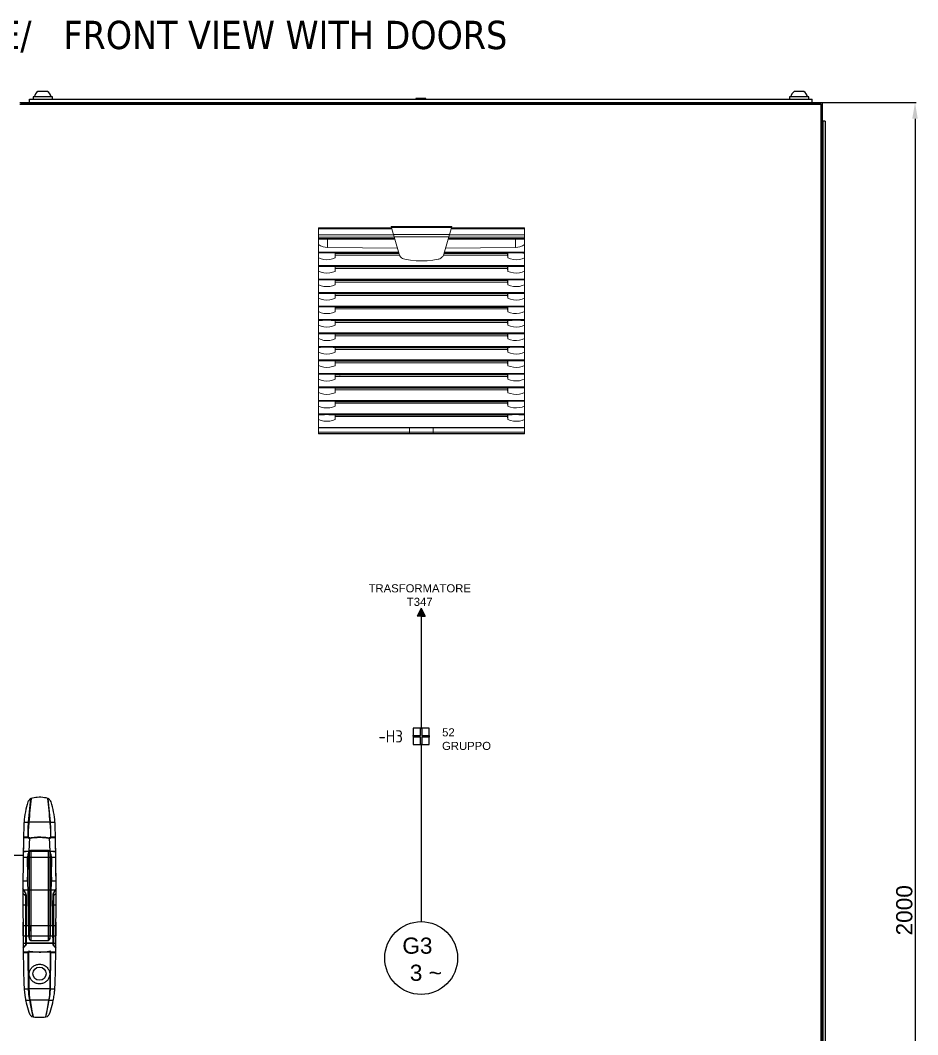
# Model space of a CAD drawing. Header units: millimetres. Extents: x 44489 to 51214, y 26943 to 32352.
# Drawn here: x 45709 to 46819, y 29701 to 30955 of the extents above; entities that cross this region are included whole.
import ezdxf
from ezdxf.enums import TextEntityAlignment as Align

# ---------------------------------------------------------------- set-up
doc = ezdxf.new("R2010")
doc.units = ezdxf.units.MM
doc.layers.add('000-PI-Oprema', color=30, linetype='Continuous', lineweight=5)
doc.layers.add('000-PI-ORMAR', color=2, linetype='Continuous')
doc.layers.add('1', color=4, linetype='Continuous')
doc.styles.add('PI0', font='isocpeur.ttf', dxfattribs={"width": 0.9})
doc.styles.get("Standard").update_dxf_attribs({"font": 'arial.ttf'})
doc.styles.add('Tahoma', font='tahoma.ttf')

# ---------------------------------------------------------------- blocks, each defined once
blk = doc.blocks.new('*U1361')
at = {"layer": '000-PI-ORMAR', "color": 7}
for p, q in [((-13.4, 105.2), (-10.6, 134.6)), ((-10.5, 134.6), (-10.9, 134.5)), ((10.9, 134.5), (10.5, 134.6)), ((13.4, 105.2), (10.6, 134.6)), ((-19.3, 101.3), (-19.7, 86.2)), ((-19.1, 105.2), (-13.4, 105.2)), ((13.2, 105.2), (-13.2, 105.2)), ((13.4, 105.2), (19.1, 105.2)), ((19.7, 86.2), (19.3, 101.3)), ((-19.7, 86.2), (-20.5, 27.7)), ((-19.7, 86.2), (-20.1, 61)), ((-19.7, 87), (-14.2, 87)), ((-19.7, 86.2), (-12.5, 86.2)), ((-14.1, 86.2), (-14.2, 87)), ((-14, 85.3), (-14.1, 86.2)), ((-12.5, 86.2), (-13.4, 60.3)), ((-11.2, 85.1), (-12.5, 86.2)), ((12.5, 86.2), (11.2, 85.1)), ((12, 85.8), (14, 85.3)), ((12.5, 86.2), (19.7, 86.2)), ((13.4, 60.3), (12.5, 86.2)), ((14, 85.3), (14.1, 86.2)), ((14.1, 86.2), (14.2, 87)), ((14.2, 87), (19.7, 87)), ((20.5, 27.7), (19.7, 86.2)), ((20.1, 60.6), (19.7, 86.2)), ((-20, 69.3), (-12.7, 69.3)), ((-20, 69), (-17.3, 69)), ((-17.3, 69.3), (17.3, 69.3)), ((-12.7, 69.3), (-12.6, 69.3)), ((-12.6, 69.3), (-12.6, -39.1)), ((-10.7, 70.5), (-10.7, -41)), ((-10.7, 70.5), (10.7, 70.5)), ((10.7, 70.5), (10.7, -41)), ((12.6, 69.3), (12.6, -39.1)), ((12.6, 69.3), (12.7, 69.3)), ((12.7, 69.3), (20, 69.3)), ((17.3, 69), (20, 69)), ((-20.1, 61.9), (-17.3, 61.9)), ((-20.1, 61.8), (-14.7, 61.8)), ((-17.3, 61.8), (17.3, 61.8)), ((-15, 32.8), (-13.4, 60.3)), ((-13.3, -35.1), (-14.7, 61.8)), ((14.7, 61.8), (13.3, -35.1)), ((13.4, 60.3), (15, 32.8)), ((14.7, 61.8), (20.1, 61.8)), ((17.3, 61.9), (20.1, 61.9)), ((20.5, 27.7), (20.3, 48.5)), ((-20.4, 35.9), (-20.5, 27.7)), ((-20.5, 32.8), (-15, 32.8)), ((-20.5, 27.7), (-20.1, -55.1)), ((15, 32.8), (20.5, 32.8)), ((20.1, -55.1), (20.5, 27.7)), ((-17.2, 17.8), (-20.5, 23.4)), ((-17.2, 14.2), (-20.5, 17)), ((-19.8, 21.4), (19.8, 21.4)), ((-17.2, 17.8), (-17.2, -47.4)), ((-16.2, 2.4), (-16.5, 15.5)), ((-16.5, 15.5), (-16.5, -46.1)), ((-16.4, 10.5), (-16.5, 13)), ((16.5, 15.5), (16.2, 2.4)), ((16.5, 13), (16.4, 10.5)), ((16.5, 15.5), (16.5, -46.1)), ((20.5, 23.4), (17.2, 17.8)), ((17.2, 17.8), (17.2, -47.4)), ((20.5, 17), (17.2, 14.2)), ((-17.2, 2.5), (-20.5, 2.6)), ((-16.2, 2.4), (-16.5, 2.5)), ((-16.2, -35.1), (-16.2, 2.4)), ((16.5, 2.5), (16.2, 2.4)), ((16.2, 2.4), (16.2, -35.1)), ((20.5, 2.6), (17.2, 2.5)), ((-20.5, -18.2), (-20.4, -35.1)), ((-20.5, -22.5), (20.5, -22.5)), ((-11.5, -22.7), (-11.5, -29.5)), ((20.4, -35.1), (20.5, -18.2)), ((-20.4, -35.1), (-13.3, -35.1)), ((-16.2, -35.1), (16.2, -35.1)), ((13.3, -35.1), (20.4, -35.1)), ((-20.2, -44.2), (-20.1, -55.1)), ((-20.2, -44.2), (20.2, -44.2)), ((-20.2, -50.4), (-17.2, -47.4)), ((-16.5, -46.1), (-16.4, -43.8)), ((-16.4, -43.8), (16.4, -43.8)), ((-10.7, -41), (10.7, -41)), ((16.4, -43.8), (16.5, -46.1)), ((17.2, -47.4), (20.2, -50.4)), ((20.1, -55.1), (20.2, -44.2)), ((-20.1, -55.1), (20.1, -55.1)), ((-20.1, -55.1), (-19.2, -96.1)), ((-20.1, -55.7), (-14, -55.7)), ((-14, -55.7), (-13.9, -55.1)), ((-13.4, -100.7), (-14, -55.7)), ((-13.9, -55.1), (-13.7, -54.4)), ((13.4, -100.7), (14, -55.7)), ((13.9, -55.1), (13.7, -54.4)), ((14, -55.7), (13.9, -55.1)), ((14, -55.7), (20.1, -55.7)), ((19.2, -96.1), (20.1, -55.1)), ((-19, -100.7), (-13.4, -100.7)), ((13.1, -100.7), (-13.1, -100.7)), ((13.4, -100.7), (19, -100.7)), ((-17.1, -114.8), (-12, -114.8)), ((11.7, -114.8), (-11.7, -114.8)), ((12, -114.8), (17.1, -114.8)), ((-9.7, -134.8), (-8, -135.2)), ((-7.8, -135.2), (-8, -135.2)), ((7.8, -135.2), (8, -135.2)), ((8, -135.2), (9.7, -134.8))]:
    blk.add_line(p, q, dxfattribs=at)
for points in [[(-14.4, 130.2), (-15.3, 127.2), (-16.1, 124.2), (-16.9, 121.1), (-17.5, 118), (-18.1, 114.8), (-18.5, 111.7), (-18.9, 108.5), (-19.1, 105.2)], [(-10.9, 134.5), (-11.6, 133.9), (-12.2, 133.2), (-12.8, 132.5), (-13.4, 131.8), (-13.9, 131), (-14.4, 130.2)], [(10.5, 134.6), (8.3, 135.2), (6.2, 135.5), (4, 135.8), (1.7, 136), (-0.5, 136), (-2.8, 135.9), (-4.7, 135.7), (-6.7, 135.5), (-8.6, 135.1), (-10.5, 134.6)], [(14.4, 130.2), (13.7, 131.4), (12.9, 132.5), (12.3, 133.2), (11.6, 133.9), (10.9, 134.5)], [(19.1, 105.2), (18.9, 108.4), (18.5, 111.6), (18.1, 114.7), (17.5, 117.9), (16.9, 121), (16.2, 124.1), (15.3, 127.2), (14.4, 130.2)], [(-19.1, 105.2), (-19.2, 104.3), (-19.2, 103.3), (-19.3, 102.3), (-19.3, 101.3)], [(-14.2, 87), (-14.2, 90.3), (-14.2, 93.5), (-14, 96.6), (-13.9, 99.7), (-13.6, 102.7), (-13.4, 105.2)], [(14.2, 87), (14.2, 90.3), (14.2, 93.5), (14, 96.6), (13.9, 99.7), (13.6, 102.7), (13.4, 105.2)], [(19.3, 101.3), (19.3, 102.3), (19.2, 103.3), (19.2, 104.3), (19.1, 105.2)], [(-14, 85.3), (-12.2, 85.8), (-12, 85.8)], [(-12, 85.8), (-10.3, 86.1), (-8.4, 86.4), (-6.5, 86.7), (-4.5, 86.9), (-2.5, 87), (-0.5, 87), (1.5, 87), (3.6, 86.9), (5.7, 86.8), (7.8, 86.5), (9.9, 86.2), (12, 85.8), (12, 85.8)], [(11.2, 85.1), (8.8, 85.5), (6.3, 85.8), (3.8, 86), (1.3, 86.1), (-0.8, 86.1), (-2.8, 86), (-4.9, 85.9), (-7, 85.7), (-9.1, 85.4), (-11.2, 85.1)], [(-12.7, 69.3), (-13.2, 68.4), (-13.6, 67.5), (-14, 66.6), (-14.3, 65.6), (-14.5, 64.6), (-14.6, 63.5), (-14.7, 62.5), (-14.7, 61.8)], [(-12.6, 69.3), (-12.5, 69.5), (-12.3, 69.7), (-12.2, 69.9), (-12, 70), (-11.8, 70.2), (-11.6, 70.3), (-11.4, 70.4), (-11.2, 70.4), (-11, 70.5), (-10.7, 70.5)], [(10.7, 70.5), (11, 70.5), (11.2, 70.4), (11.4, 70.4), (11.6, 70.3), (11.8, 70.2), (12, 70), (12.2, 69.9), (12.3, 69.7), (12.5, 69.5), (12.6, 69.3)], [(14.7, 61.8), (14.7, 62.9), (14.6, 63.9), (14.4, 65), (14.1, 66), (13.8, 66.9), (13.4, 67.9), (13, 68.8), (12.7, 69.3)], [(-16.5, 15.5), (-16.5, 15.9), (-16.6, 16.3), (-16.7, 16.6), (-16.8, 17), (-16.9, 17.3), (-17.1, 17.6), (-17.2, 17.8)], [(17.2, 17.8), (17, 17.5), (16.9, 17.2), (16.7, 16.8), (16.6, 16.5), (16.6, 16.1), (16.5, 15.8), (16.5, 15.5)], [(-16.4, -43.8), (-16.4, -43.1), (-16.3, -42.4), (-16.3, -41.6), (-16.3, -40.7), (-16.3, -39.9), (-16.3, -38.9), (-16.3, -38), (-16.2, -37), (-16.2, -36), (-16.2, -35.1)], [(-13.3, -35.1), (-13.2, -36.2), (-13.1, -37.2), (-12.9, -38.2), (-12.6, -39.1)], [(12.6, -39.1), (12.9, -38.1), (13.1, -37.1), (13.2, -36), (13.3, -35.1)], [(16.2, -35.1), (16.2, -36.1), (16.2, -37.1), (16.3, -38.1), (16.3, -39), (16.3, -39.9), (16.3, -40.8), (16.3, -41.7), (16.3, -42.5), (16.4, -43.2), (16.4, -43.8)], [(-17.2, -47.4), (-17, -47.3), (-16.9, -47.1), (-16.7, -46.9), (-16.6, -46.7), (-16.6, -46.5), (-16.5, -46.3), (-16.5, -46.1)], [(-12.6, -39.1), (-12.4, -39.6), (-12.1, -40.1), (-12, -40.4), (-11.8, -40.6), (-11.5, -40.7), (-11.3, -40.9), (-11, -40.9), (-10.8, -41), (-10.7, -41)], [(10.7, -41), (11, -40.9), (11.2, -40.9), (11.4, -40.8), (11.6, -40.7), (11.8, -40.5), (12, -40.3), (12.3, -39.8), (12.6, -39.3), (12.6, -39.1)], [(16.5, -46.1), (16.5, -46.3), (16.6, -46.5), (16.7, -46.8), (16.8, -47), (16.9, -47.1), (17.1, -47.3), (17.2, -47.4)], [(-9.6, -55.1), (-9.9, -55), (-11.8, -54.7), (-13.7, -54.4)], [(9.6, -55.1), (7.8, -55.3), (5.8, -55.5), (3.8, -55.6), (1.7, -55.7), (-0.4, -55.7), (-2.4, -55.6), (-4.3, -55.6), (-6.2, -55.4), (-8.1, -55.2), (-9.6, -55.1)], [(13.7, -54.4), (11.7, -54.8), (9.8, -55), (9.6, -55.1)], [(8.9, -73.9), (9.6, -74.6), (10.3, -75.5), (10.9, -76.3), (11.4, -77.3), (11.9, -78.2), (12.2, -79.2), (12.5, -80.2), (12.6, -81.3), (12.7, -82.3), (12.6, -83.3), (12.5, -84.2), (12.3, -85.2), (12.1, -86.1), (11.7, -87), (11.3, -87.9), (10.9, -88.7), (10.3, -89.5), (9.7, -90.3), (9, -91), (8.3, -91.6), (7.5, -92.2), (6.6, -92.8), (5.7, -93.3), (4.8, -93.7), (3.7, -94), (2.7, -94.3), (1.6, -94.5), (0.5, -94.5), (-0.6, -94.5), (-1.7, -94.4), (-2.8, -94.3), (-3.8, -94), (-4.9, -93.6), (-5.9, -93.2), (-6.9, -92.6), (-7.8, -92), (-8.6, -91.3), (-9.4, -90.6), (-10.1, -89.7), (-10.8, -88.9), (-11.3, -88), (-11.7, -87), (-12.1, -86.1), (-12.4, -85.1), (-12.6, -84.1), (-12.7, -83.1), (-12.7, -82.1), (-12.6, -81.2), (-12.5, -80.2), (-12.2, -79.3), (-11.9, -78.4), (-11.6, -77.5), (-11.1, -76.7), (-10.6, -75.9), (-10, -75.1), (-9.4, -74.3), (-8.6, -73.6), (-7.8, -73), (-7, -72.4), (-6.1, -71.9), (-5.1, -71.4), (-4.1, -71), (-3.1, -70.7), (-2, -70.5), (-0.9, -70.4), (0.1, -70.4), (1.2, -70.4), (2.3, -70.6), (3.3, -70.8), (4.4, -71.1), (5.4, -71.5), (6.3, -72), (7.2, -72.5), (8.1, -73.2), (8.9, -73.9)], [(-19.2, -96.1), (-19.1, -98.4), (-19, -100.7)], [(19, -100.7), (19.1, -98.4), (19.2, -96.1)], [(-19, -100.7), (-18.8, -102.4), (-18.7, -104.2), (-18.5, -105.9), (-18.3, -107.6), (-18.1, -109.2), (-17.8, -110.9), (-17.6, -111.9), (-17.5, -112.9), (-17.3, -113.9), (-17.1, -114.8)], [(-12, -114.8), (-12.4, -112.5), (-12.7, -110.1), (-13, -107.5), (-13.2, -104.8), (-13.4, -102.1), (-13.4, -100.7)], [(12, -114.8), (12.4, -112.5), (12.7, -110.1), (13, -107.5), (13.2, -104.8), (13.4, -102.1), (13.4, -100.7)], [(17.1, -114.8), (17.4, -113.4), (17.6, -111.9), (17.9, -110.4), (18.1, -108.7), (18.4, -107), (18.6, -105.3), (18.7, -104.2), (18.8, -103), (18.9, -101.8), (19, -100.7)], [(-17.1, -114.8), (-16.5, -117.9), (-15.7, -120.9), (-14.9, -123.8), (-14.1, -126.7), (-13.1, -129.6), (-12.1, -132.3)], [(-8, -135.2), (-10.5, -123.5), (-12, -114.8)], [(8, -135.2), (10.5, -123.5), (12, -114.8)], [(12.1, -132.3), (13.1, -129.6), (14.1, -126.8), (14.9, -123.9), (15.7, -120.9), (16.5, -117.9), (17.1, -114.8)], [(-12.1, -132.3), (-11.6, -133), (-11, -133.6), (-10.4, -134.2), (-9.7, -134.8)], [(-7.8, -135.2), (-5.9, -135.6), (-4.1, -135.8), (-2.2, -135.9), (-0.2, -136), (1.7, -136), (3.7, -135.8), (5.8, -135.6), (7.8, -135.2)], [(9.7, -134.8), (10.4, -134.2), (11, -133.6), (11.6, -133), (12.1, -132.3)]]:
    blk.add_lwpolyline(points, dxfattribs=at)
blk.add_circle((0, -82.1), 8.15, dxfattribs=at)
for centre, major_axis, ratio, start_param, end_param in [((73, -135.2), (0, 546.8), 0.175521, 1.054802, 1.115623), ((-73, -135.2), (0, 546.8), 0.175521, -1.115623, -1.054802), ((-7.5, 87.2), (0, 37), 0.175521, 1.061397, 1.596486), ((7.5, 87.2), (0, 37), 0.175521, 4.6867, 5.221788), ((-7.5, 87.2), (0, 37), 0.175521, -4.6867, -4.66155), ((7.5, 87.2), (0, 37), 0.175521, 4.66155, 4.6867), ((-19.5, 12.8), (-3, 0), 0.71325, 3.261467, 3.839724), ((19.5, 12.8), (-3, 0), 0.71325, 5.585054, 6.163311), ((-19.5, 2.5), (-3, 0), 0.017452, 3.261467, 3.839724), ((19.5, 2.5), (-3, 0), 0.017452, -0.698132, -0.119874), ((137.5, -39.6), (0, 669.9), 0.225671, -4.689366, -4.621155), ((-137.5, -39.6), (0, 669.9), 0.225671, 4.621155, 4.689366), ((-5.9, -95.4), (0, 32.4), 0.225671, 1.735147, 2.215471), ((5.9, -95.4), (0, 32.4), 0.225671, 4.067714, 4.548039), ((21.2, -9.1), (0, 180.2), 0.225671, -4.085045, -3.936826), ((-21.2, -9.1), (0, 180.2), 0.225671, 3.936826, 4.085045)]:
    blk.add_ellipse(centre, major_axis=major_axis, ratio=ratio, start_param=start_param, end_param=end_param, dxfattribs=at)

msp = doc.modelspace()

# ---------------------------------------------------------------- hatches: boundary and pattern name
at = {"ltscale": 0.25}
h = msp.add_hatch(color=7, dxfattribs=at)
h.dxf.hatch_style = 1
h.paths.add_polyline_path([(46204.8, 30228.4), (46199.8, 30218.4), (46204.8, 30218.4), (46209.8, 30218.4)])
h = msp.add_hatch(color=7, dxfattribs=at)
h.dxf.hatch_style = 1
h.paths.add_polyline_path([(46214.8, 30070.9), (46205.8, 30070.9), (46205.8, 30079.9), (46204.8, 30079.9), (46203.8, 30079.9), (46203.8, 30070.9), (46194.8, 30070.9), (46194.8, 30069.9), (46194.8, 30068.9), (46203.8, 30068.9), (46203.8, 30059.9), (46205.8, 30059.9), (46205.8, 30068.9), (46214.8, 30068.9)])

# ---------------------------------------------------------------- linework, layer by layer
at = {"color": 7}
for p, q in [((45749, 30860.2), (45725, 30860.2)), ((45725, 30860.2), (45725, 30857.3)), ((45743, 30866.8), (45731, 30866.8)), ((45749, 30857.3), (45749, 30860.2)), ((46684, 30860.2), (46660, 30860.2)), ((46660, 30860.2), (46660, 30857.3)), ((46678, 30866.8), (46666, 30866.8)), ((46684, 30857.3), (46684, 30860.2)), ((45708.5, 30853.3), (45720.8, 30853.3)), ((46204.8, 30850.8), (45708.5, 30850.8)), ((45710, 30850.8), (45710, 30851.8)), ((45710, 30851.8), (45720.8, 30851.8)), ((45720.8, 30850.8), (45720.8, 30857.3)), ((45720.8, 30857.3), (46688.3, 30857.3)), ((45720.8, 30853.3), (46207.2, 30853.3)), ((45720.8, 30851.8), (46204.8, 30851.8)), ((46198.4, 30858.3), (46198.4, 30857.3)), ((46210.6, 30858.3), (46198.4, 30858.3)), ((46204.8, 30851.8), (46688.3, 30851.8)), ((46700.3, 30850.8), (46204.8, 30850.8)), ((46207.2, 30853.3), (46688.3, 30853.3)), ((46210.6, 30857.3), (46210.6, 30858.3)), ((46688.3, 30850.8), (46688.3, 30857.3)), ((46688.3, 30853.3), (46700.5, 30853.3)), ((46688.3, 30851.8), (46699, 30851.8)), ((46699, 30851.8), (46699, 30850.8)), ((46699, 30850.8), (46699, 28866.3)), ((46700.3, 28866.3), (46700.3, 30850.8)), ((46700.5, 30853.3), (46700.5, 30830.2)), ((46701.3, 30830.1), (46700.3, 30830)), ((46700.5, 30830.2), (46700.5, 28879.3)), ((46704, 30830.1), (46701.3, 30830.1)), ((46701.3, 30830.1), (46701.3, 28879.1)), ((46704, 30830.1), (46704, 28879.1))]:
    msp.add_line(p, q, dxfattribs=at)
at = {"color": 7, "ltscale": 0.25}
for p, q in [((46701.1, 30853.3), (46816.5, 30853.3)), ((46815.3, 30833.3), (46815.3, 28876.3)), ((46204.8, 30228.4), (46199.8, 30218.4)), ((46204.8, 30228.4), (46209.8, 30218.4)), ((46204.8, 30218.4), (46199.8, 30218.4)), ((46204.8, 30218.4), (46204.8, 30079.9)), ((46204.8, 30218.4), (46209.8, 30218.4)), ((46214.8, 30079.9), (46194.8, 30079.9)), ((46194.8, 30079.9), (46194.8, 30059.9)), ((46194.8, 30069.9), (46194.8, 30070.9)), ((46194.8, 30070.9), (46203.8, 30070.9)), ((46203.8, 30068.9), (46194.8, 30068.9)), ((46203.8, 30070.9), (46203.8, 30079.9)), ((46203.8, 30059.9), (46203.8, 30068.9)), ((46204.8, 30079.9), (46205.8, 30079.9)), ((46205.8, 30079.9), (46205.8, 30070.9)), ((46205.8, 30070.9), (46214.8, 30070.9)), ((46214.8, 30068.9), (46205.8, 30068.9)), ((46205.8, 30068.9), (46205.8, 30059.9)), ((46214.8, 30069.9), (46214.8, 30079.9)), ((46214.8, 30070.9), (46214.8, 30068.9)), ((46214.8, 30059.9), (46214.8, 30069.9)), ((46194.8, 30059.9), (46214.8, 30059.9)), ((46205.8, 30059.9), (46203.8, 30059.9)), ((46204.8, 30059.9), (46204.8, 29840.8))]:
    msp.add_line(p, q, dxfattribs=at)
msp.add_circle((46204.8, 29795.8), 45, dxfattribs=at)
at = {"color": 7}
for centre, start, end in [((45737.4, 30857.6), 124.8208, 166.6054), ((45736.6, 30857.6), 13.3946, 55.1792), ((46672.4, 30857.6), 124.8208, 166.6054), ((46671.6, 30857.6), 13.3946, 55.1792)]:
    msp.add_arc(centre, 11.2, start, end, dxfattribs=at)
at = {"color": 7, "ltscale": 0.25}
msp.add_solid([(46811.9, 30833.3), (46818.6, 30833.3), (46815.3, 30853.3)], dxfattribs=at)
at = {"layer": '000-PI-Oprema', "color": 7}
for p, q in [((46077.7, 30698.5), (46168.2, 30698.6)), ((46077.7, 30698.4), (46168.2, 30698.4)), ((46077.7, 30698.4), (46077.7, 30443.8)), ((46077.7, 30697.3), (46168.6, 30697.3)), ((46167.9, 30699.9), (46242.5, 30699.9)), ((46177.6, 30665.8), (46167.9, 30699.9)), ((46167.9, 30699.7), (46242.4, 30699.7)), ((46168.2, 30698.6), (46242.1, 30698.6)), ((46242.5, 30699.9), (46232.7, 30665.8)), ((46241.7, 30697.3), (46332.7, 30697.3)), ((46242.1, 30698.6), (46332.7, 30698.5)), ((46242.1, 30698.4), (46332.7, 30698.4)), ((46332.7, 30698.4), (46332.7, 30443.8)), ((46077.7, 30689.7), (46170.8, 30689.7)), ((46077.7, 30687), (46171.6, 30687)), ((46077.7, 30685.3), (46172.1, 30685.3)), ((46077.7, 30684.8), (46172.2, 30684.8)), ((46089, 30674), (46089, 30684.5)), ((46089, 30684.5), (46172.3, 30684.5)), ((46170.7, 30690), (46239.6, 30690)), ((46171.5, 30687.3), (46238.8, 30687.3)), ((46238.1, 30684.8), (46332.7, 30684.8)), ((46238.1, 30684.5), (46321.3, 30684.5)), ((46238.3, 30685.3), (46332.7, 30685.3)), ((46238.8, 30687), (46332.7, 30687)), ((46239.5, 30689.7), (46332.7, 30689.7)), ((46321.3, 30674), (46321.3, 30684.5)), ((46089, 30674), (46175.5, 30673.4)), ((46234.9, 30673.4), (46321.3, 30674)), ((46077.7, 30668.4), (46176.9, 30668.4)), ((46077.7, 30667.7), (46177.1, 30667.7)), ((46098.6, 30667.2), (46098.6, 30661.2)), ((46098.6, 30666.7), (46098.6, 30667.2)), ((46098.6, 30664.7), (46098.6, 30666.7)), ((46098.6, 30666.7), (46177.4, 30666.7)), ((46098.6, 30664.7), (46098.6, 30661.2)), ((46098.6, 30664.7), (46178, 30664.7)), ((46232.3, 30664.7), (46311.7, 30664.7)), ((46232.9, 30666.7), (46311.7, 30666.7)), ((46233.2, 30667.7), (46332.7, 30667.7)), ((46233.4, 30668.4), (46332.7, 30668.4)), ((46311.8, 30667.2), (46311.7, 30666.7)), ((46311.7, 30666.7), (46311.7, 30664.7)), ((46311.8, 30661.2), (46311.7, 30664.7)), ((46311.8, 30667.2), (46311.8, 30661.2)), ((46077.7, 30651.7), (46332.7, 30651.7)), ((46077.7, 30651.1), (46219.8, 30651.1)), ((46098.6, 30650.5), (46098.6, 30644.6)), ((46098.6, 30650.1), (46098.6, 30650.5)), ((46098.6, 30648.1), (46098.6, 30650.1)), ((46098.6, 30650.1), (46311.7, 30650.1)), ((46098.6, 30648.1), (46098.6, 30644.6)), ((46098.6, 30648.1), (46311.7, 30648.1)), ((46219.8, 30651.1), (46332.7, 30651.1)), ((46311.8, 30650.5), (46311.7, 30650.1)), ((46311.7, 30650.1), (46311.7, 30648.1)), ((46311.8, 30644.6), (46311.7, 30648.1)), ((46311.8, 30650.5), (46311.8, 30644.6)), ((46077.7, 30635.1), (46332.7, 30635.1)), ((46077.7, 30634.4), (46219.8, 30634.4)), ((46098.6, 30633.9), (46098.6, 30627.9)), ((46098.6, 30633.4), (46098.6, 30633.9)), ((46098.6, 30631.4), (46098.6, 30633.4)), ((46098.6, 30633.4), (46311.7, 30633.4)), ((46219.8, 30634.4), (46332.7, 30634.4)), ((46311.8, 30633.9), (46311.7, 30633.4)), ((46311.7, 30633.4), (46311.7, 30631.4)), ((46311.8, 30633.9), (46311.8, 30627.9)), ((46098.6, 30631.4), (46098.6, 30627.9)), ((46098.6, 30631.4), (46311.7, 30631.4)), ((46311.8, 30627.9), (46311.7, 30631.4)), ((46077.7, 30618.4), (46332.7, 30618.4)), ((46077.7, 30617.8), (46219.8, 30617.8)), ((46098.6, 30617.2), (46098.6, 30611.3)), ((46098.6, 30616.7), (46098.6, 30617.2)), ((46098.6, 30614.8), (46098.6, 30616.7)), ((46098.6, 30616.7), (46311.7, 30616.7)), ((46098.6, 30614.8), (46098.6, 30611.3)), ((46098.6, 30614.8), (46311.7, 30614.8)), ((46219.8, 30617.8), (46332.7, 30617.8)), ((46311.8, 30617.2), (46311.7, 30616.7)), ((46311.7, 30616.7), (46311.7, 30614.8)), ((46311.8, 30611.3), (46311.7, 30614.8)), ((46311.8, 30617.2), (46311.8, 30611.3)), ((46077.7, 30601.7), (46332.7, 30601.7)), ((46077.7, 30601.1), (46219.8, 30601.1)), ((46098.6, 30600.5), (46098.6, 30594.6)), ((46098.6, 30600.1), (46098.6, 30600.5)), ((46098.6, 30598.1), (46098.6, 30600.1)), ((46098.6, 30600.1), (46311.7, 30600.1)), ((46098.6, 30598.1), (46098.6, 30594.6)), ((46098.6, 30598.1), (46311.7, 30598.1)), ((46219.8, 30601.1), (46332.7, 30601.1)), ((46311.8, 30600.5), (46311.7, 30600.1)), ((46311.7, 30600.1), (46311.7, 30598.1)), ((46311.8, 30594.6), (46311.7, 30598.1)), ((46311.8, 30600.5), (46311.8, 30594.6)), ((46077.7, 30585.1), (46332.7, 30585.1)), ((46077.7, 30584.4), (46219.8, 30584.4)), ((46098.6, 30583.9), (46098.6, 30577.9)), ((46098.6, 30583.4), (46098.6, 30583.9)), ((46098.6, 30581.4), (46098.6, 30583.4)), ((46098.6, 30583.4), (46311.7, 30583.4)), ((46219.8, 30584.4), (46332.7, 30584.4)), ((46311.8, 30583.9), (46311.7, 30583.4)), ((46311.7, 30583.4), (46311.7, 30581.4)), ((46311.8, 30583.9), (46311.8, 30577.9)), ((46098.6, 30581.4), (46098.6, 30577.9)), ((46098.6, 30581.4), (46311.7, 30581.4)), ((46311.8, 30577.9), (46311.7, 30581.4)), ((46077.7, 30568.4), (46332.7, 30568.4)), ((46077.7, 30567.8), (46219.8, 30567.8)), ((46098.6, 30567.2), (46098.6, 30561.3)), ((46098.6, 30566.8), (46098.6, 30567.2)), ((46098.6, 30564.8), (46098.6, 30566.8)), ((46098.6, 30566.8), (46311.7, 30566.8)), ((46098.6, 30564.8), (46098.6, 30561.3)), ((46098.6, 30564.8), (46311.7, 30564.8)), ((46219.8, 30567.8), (46332.7, 30567.8)), ((46311.8, 30567.2), (46311.7, 30566.8)), ((46311.7, 30566.8), (46311.7, 30564.8)), ((46311.8, 30561.3), (46311.7, 30564.8)), ((46311.8, 30567.2), (46311.8, 30561.3)), ((46077.7, 30551.8), (46332.7, 30551.8)), ((46077.7, 30551.1), (46219.8, 30551.1)), ((46098.6, 30550.6), (46098.6, 30544.6)), ((46098.6, 30550.1), (46098.6, 30550.6)), ((46098.6, 30548.1), (46098.6, 30550.1)), ((46098.6, 30550.1), (46311.7, 30550.1)), ((46098.6, 30548.1), (46098.6, 30544.6)), ((46098.6, 30548.1), (46311.7, 30548.1)), ((46219.8, 30551.1), (46332.7, 30551.1)), ((46311.8, 30550.6), (46311.7, 30550.1)), ((46311.7, 30550.1), (46311.7, 30548.1)), ((46311.8, 30544.6), (46311.7, 30548.1)), ((46311.8, 30550.6), (46311.8, 30544.6)), ((46077.7, 30535.1), (46332.7, 30535.1)), ((46077.7, 30534.5), (46219.8, 30534.5)), ((46098.6, 30533.9), (46098.6, 30528)), ((46098.6, 30533.4), (46098.6, 30533.9)), ((46098.6, 30531.5), (46098.6, 30533.4)), ((46098.6, 30533.4), (46311.7, 30533.4)), ((46219.8, 30534.5), (46332.7, 30534.5)), ((46311.8, 30533.9), (46311.7, 30533.4)), ((46311.7, 30533.4), (46311.7, 30531.5)), ((46311.8, 30533.9), (46311.8, 30528)), ((46098.6, 30531.5), (46098.6, 30528)), ((46098.6, 30531.5), (46311.7, 30531.5)), ((46311.8, 30528), (46311.7, 30531.5)), ((46077.7, 30518.4), (46332.7, 30518.4)), ((46077.7, 30517.8), (46219.8, 30517.8)), ((46098.6, 30517.2), (46098.6, 30511.3)), ((46098.6, 30516.8), (46098.6, 30517.2)), ((46098.6, 30514.8), (46098.6, 30516.8)), ((46098.6, 30516.8), (46311.7, 30516.8)), ((46098.6, 30514.8), (46098.6, 30511.3)), ((46098.6, 30514.8), (46311.7, 30514.8)), ((46219.8, 30517.8), (46332.7, 30517.8)), ((46311.8, 30517.2), (46311.7, 30516.8)), ((46311.7, 30516.8), (46311.7, 30514.8)), ((46311.8, 30511.3), (46311.7, 30514.8)), ((46311.8, 30517.2), (46311.8, 30511.3)), ((46077.7, 30501.8), (46332.7, 30501.8)), ((46077.7, 30501.1), (46219.8, 30501.1)), ((46098.6, 30500.6), (46098.6, 30494.6)), ((46098.6, 30500.1), (46098.6, 30500.6)), ((46098.6, 30498.1), (46098.6, 30500.1)), ((46098.6, 30500.1), (46311.7, 30500.1)), ((46098.6, 30498.1), (46098.6, 30494.6)), ((46098.6, 30498.1), (46311.7, 30498.1)), ((46219.8, 30501.1), (46332.7, 30501.1)), ((46311.8, 30500.6), (46311.7, 30500.1)), ((46311.7, 30500.1), (46311.7, 30498.1)), ((46311.8, 30494.6), (46311.7, 30498.1)), ((46311.8, 30500.6), (46311.8, 30494.6)), ((46077.7, 30485.1), (46332.7, 30485.1)), ((46077.7, 30484.5), (46219.8, 30484.5)), ((46098.6, 30483.9), (46098.6, 30478)), ((46098.6, 30483.5), (46098.6, 30483.9)), ((46098.6, 30481.5), (46098.6, 30483.5)), ((46098.6, 30483.5), (46311.7, 30483.5)), ((46219.8, 30484.5), (46332.7, 30484.5)), ((46311.8, 30483.9), (46311.7, 30483.5)), ((46311.7, 30483.5), (46311.7, 30481.5)), ((46311.8, 30483.9), (46311.8, 30478)), ((46098.6, 30481.5), (46098.6, 30478)), ((46098.6, 30481.5), (46311.7, 30481.5)), ((46311.8, 30478), (46311.7, 30481.5)), ((46077.7, 30468.5), (46332.7, 30468.5)), ((46077.7, 30467.8), (46219.8, 30467.8)), ((46098.6, 30467.3), (46098.6, 30461.5)), ((46098.6, 30466.8), (46098.6, 30467.3)), ((46098.6, 30465), (46098.6, 30466.8)), ((46098.6, 30466.8), (46311.7, 30466.8)), ((46098.6, 30465), (46098.6, 30461.5)), ((46098.6, 30465), (46311.7, 30465)), ((46219.8, 30467.8), (46332.7, 30467.8)), ((46311.8, 30467.3), (46311.7, 30466.8)), ((46311.7, 30466.8), (46311.7, 30465)), ((46311.8, 30461.5), (46311.7, 30465)), ((46311.8, 30467.3), (46311.8, 30461.5)), ((46077.7, 30451.4), (46332.7, 30451.4)), ((46077.7, 30451.3), (46332.7, 30451.3)), ((46077.7, 30445.8), (46332.7, 30445.8)), ((46190.5, 30445.8), (46190.5, 30451.3)), ((46219.8, 30445.8), (46219.8, 30451.3)), ((46077.7, 30444), (46332.7, 30444)), ((46332.7, 30443.8), (46077.7, 30443.8)), ((46190.8, 30443.6), (46190.5, 30444)), ((46219.5, 30443.6), (46219.8, 30444))]:
    msp.add_line(p, q, dxfattribs=at)
for points in [[(46077.7, 30684.2), (46081.8, 30684.4), (46084.1, 30684.4), (46086.4, 30684.5), (46089, 30684.5)], [(46321.3, 30684.5), (46325.9, 30684.5), (46328.2, 30684.4), (46330.4, 30684.3), (46332.7, 30684.2)], [(46077.7, 30677.7), (46080.5, 30676.2), (46083.6, 30675), (46086.2, 30674.3), (46089, 30674)], [(46321.3, 30674), (46324.1, 30674.3), (46326.8, 30675), (46329.9, 30676.2), (46332.7, 30677.7)], [(46098.6, 30667.2), (46096, 30667.3), (46093.4, 30667.3), (46090.8, 30667.4), (46088.1, 30667.4), (46085.4, 30667.4), (46082.8, 30667.3), (46080.2, 30667.3), (46077.7, 30667.2)], [(46098.6, 30661.2), (46095.2, 30660.1), (46091.7, 30659.3), (46088.1, 30659), (46084.5, 30659.3), (46081, 30660.1), (46077.7, 30661.4)], [(46184.5, 30659.5), (46183.1, 30659.9), (46181.7, 30660.6), (46180.5, 30661.5), (46179.4, 30662.5), (46178.5, 30663.8), (46177.9, 30665.1), (46177.6, 30665.8)], [(46225.8, 30659.5), (46219.1, 30658.4), (46212.4, 30657.7), (46205.6, 30657.4), (46198.5, 30657.6), (46191.5, 30658.3), (46184.5, 30659.5)], [(46232.7, 30665.8), (46232.2, 30664.4), (46231.4, 30663.1), (46230.4, 30662), (46229.2, 30661), (46227.9, 30660.2), (46226.5, 30659.7), (46225.8, 30659.5)], [(46332.7, 30667.2), (46330.3, 30667.2), (46327.9, 30667.3), (46325.4, 30667.4), (46322.8, 30667.4), (46320.1, 30667.4), (46317.3, 30667.3), (46314.5, 30667.3), (46311.8, 30667.2)], [(46332.7, 30661.4), (46329.6, 30660.2), (46326.2, 30659.3), (46322.6, 30659), (46318.9, 30659.3), (46315.3, 30660), (46311.8, 30661.2)], [(46098.6, 30650.5), (46096, 30650.6), (46093.4, 30650.7), (46090.8, 30650.7), (46088.1, 30650.7), (46085.4, 30650.7), (46082.8, 30650.7), (46080.2, 30650.6), (46077.7, 30650.5)], [(46332.7, 30650.5), (46330.3, 30650.6), (46327.9, 30650.7), (46325.4, 30650.7), (46322.8, 30650.7), (46320.1, 30650.7), (46317.3, 30650.7), (46314.5, 30650.6), (46311.8, 30650.5)], [(46098.6, 30644.6), (46095.2, 30643.4), (46091.7, 30642.6), (46088.1, 30642.3), (46084.5, 30642.6), (46081, 30643.5), (46077.7, 30644.7)], [(46098.6, 30633.9), (46096, 30633.9), (46093.4, 30634), (46090.8, 30634), (46088.1, 30634.1), (46085.4, 30634), (46082.8, 30634), (46080.2, 30633.9), (46077.7, 30633.8)], [(46332.7, 30644.7), (46329.6, 30643.5), (46326.2, 30642.7), (46322.6, 30642.3), (46318.9, 30642.6), (46315.3, 30643.4), (46311.8, 30644.6)], [(46332.7, 30633.8), (46330.3, 30633.9), (46327.9, 30634), (46325.4, 30634), (46322.8, 30634.1), (46320.1, 30634.1), (46317.3, 30634), (46314.5, 30633.9), (46311.8, 30633.9)], [(46098.6, 30627.9), (46095.2, 30626.8), (46091.7, 30626), (46088.1, 30625.7), (46084.5, 30626), (46081, 30626.8), (46077.7, 30628.1)], [(46332.7, 30628.1), (46329.6, 30626.9), (46326.2, 30626), (46322.6, 30625.7), (46318.9, 30625.9), (46315.3, 30626.7), (46311.8, 30627.9)], [(46098.6, 30617.2), (46096, 30617.3), (46093.4, 30617.3), (46090.8, 30617.4), (46088.1, 30617.4), (46085.4, 30617.4), (46082.8, 30617.3), (46080.2, 30617.3), (46077.7, 30617.2)], [(46098.6, 30611.3), (46095.2, 30610.1), (46091.7, 30609.3), (46088.1, 30609), (46084.5, 30609.3), (46081, 30610.2), (46077.7, 30611.4)], [(46332.7, 30617.2), (46330.3, 30617.3), (46327.9, 30617.3), (46325.4, 30617.4), (46322.8, 30617.4), (46320.1, 30617.4), (46317.3, 30617.4), (46314.5, 30617.3), (46311.8, 30617.2)], [(46332.7, 30611.4), (46329.6, 30610.2), (46326.2, 30609.4), (46322.6, 30609), (46318.9, 30609.3), (46315.3, 30610.1), (46311.8, 30611.3)], [(46098.6, 30600.5), (46096, 30600.6), (46093.4, 30600.7), (46090.8, 30600.7), (46088.1, 30600.7), (46085.4, 30600.7), (46082.8, 30600.7), (46080.2, 30600.6), (46077.7, 30600.5)], [(46332.7, 30600.5), (46330.3, 30600.6), (46327.9, 30600.7), (46325.4, 30600.7), (46322.8, 30600.7), (46320.1, 30600.7), (46317.3, 30600.7), (46314.5, 30600.6), (46311.8, 30600.5)], [(46098.6, 30594.6), (46095.2, 30593.5), (46091.7, 30592.6), (46088.1, 30592.3), (46084.5, 30592.6), (46081, 30593.5), (46077.7, 30594.8)], [(46098.6, 30583.9), (46096, 30584), (46093.4, 30584), (46090.8, 30584.1), (46088.1, 30584.1), (46085.4, 30584.1), (46082.8, 30584), (46080.2, 30584), (46077.7, 30583.9)], [(46332.7, 30594.8), (46329.6, 30593.6), (46326.2, 30592.7), (46322.6, 30592.4), (46318.9, 30592.6), (46315.3, 30593.4), (46311.8, 30594.6)], [(46332.7, 30583.9), (46330.3, 30583.9), (46327.9, 30584), (46325.4, 30584.1), (46322.8, 30584.1), (46320.1, 30584.1), (46317.3, 30584), (46314.5, 30584), (46311.8, 30583.9)], [(46098.6, 30577.9), (46095.2, 30576.8), (46091.7, 30576), (46088.1, 30575.7), (46084.5, 30576), (46081, 30576.8), (46077.7, 30578.1)], [(46332.7, 30578.1), (46329.6, 30576.9), (46326.2, 30576), (46322.6, 30575.7), (46318.9, 30576), (46315.3, 30576.7), (46311.8, 30577.9)], [(46098.6, 30567.2), (46096, 30567.3), (46093.4, 30567.4), (46090.8, 30567.4), (46088.1, 30567.4), (46085.4, 30567.4), (46082.8, 30567.4), (46080.2, 30567.3), (46077.7, 30567.2)], [(46098.6, 30561.3), (46095.2, 30560.1), (46091.7, 30559.3), (46088.1, 30559), (46084.5, 30559.3), (46081, 30560.2), (46077.7, 30561.4)], [(46332.7, 30567.2), (46330.3, 30567.3), (46327.9, 30567.4), (46325.4, 30567.4), (46322.8, 30567.4), (46320.1, 30567.4), (46317.3, 30567.4), (46314.5, 30567.3), (46311.8, 30567.2)], [(46332.7, 30561.4), (46329.6, 30560.2), (46326.2, 30559.4), (46322.6, 30559), (46318.9, 30559.3), (46315.3, 30560.1), (46311.8, 30561.3)], [(46098.6, 30550.6), (46096, 30550.6), (46093.4, 30550.7), (46090.8, 30550.7), (46088.1, 30550.8), (46085.4, 30550.7), (46082.8, 30550.7), (46080.2, 30550.6), (46077.7, 30550.5)], [(46332.7, 30550.5), (46330.3, 30550.6), (46327.9, 30550.7), (46325.4, 30550.7), (46322.8, 30550.8), (46320.1, 30550.8), (46317.3, 30550.7), (46314.5, 30550.6), (46311.8, 30550.6)], [(46098.6, 30544.6), (46095.2, 30543.5), (46091.7, 30542.7), (46088.1, 30542.4), (46084.5, 30542.7), (46081, 30543.5), (46077.7, 30544.8)], [(46098.6, 30533.9), (46096, 30534), (46093.4, 30534), (46090.8, 30534.1), (46088.1, 30534.1), (46085.4, 30534.1), (46082.8, 30534), (46080.2, 30534), (46077.7, 30533.9)], [(46332.7, 30544.8), (46329.6, 30543.6), (46326.2, 30542.7), (46322.6, 30542.4), (46318.9, 30542.6), (46315.3, 30543.4), (46311.8, 30544.6)], [(46332.7, 30533.9), (46330.3, 30534), (46327.9, 30534), (46325.4, 30534.1), (46322.8, 30534.1), (46320.1, 30534.1), (46317.3, 30534.1), (46314.5, 30534), (46311.8, 30533.9)], [(46098.6, 30528), (46095.2, 30526.8), (46091.7, 30526), (46088.1, 30525.7), (46084.5, 30526), (46081, 30526.9), (46077.7, 30528.1)], [(46332.7, 30528.1), (46329.6, 30526.9), (46326.2, 30526.1), (46322.6, 30525.7), (46318.9, 30526), (46315.3, 30526.8), (46311.8, 30528)], [(46098.6, 30517.2), (46096, 30517.3), (46093.4, 30517.4), (46090.8, 30517.4), (46088.1, 30517.4), (46085.4, 30517.4), (46082.8, 30517.4), (46080.2, 30517.3), (46077.7, 30517.2)], [(46098.6, 30511.3), (46095.2, 30510.2), (46091.7, 30509.3), (46088.1, 30509), (46084.5, 30509.3), (46081, 30510.2), (46077.7, 30511.5)], [(46332.7, 30517.2), (46330.3, 30517.3), (46327.9, 30517.4), (46325.4, 30517.4), (46322.8, 30517.4), (46320.1, 30517.4), (46317.3, 30517.4), (46314.5, 30517.3), (46311.8, 30517.2)], [(46332.7, 30511.5), (46329.6, 30510.3), (46326.2, 30509.4), (46322.6, 30509.1), (46318.9, 30509.3), (46315.3, 30510.1), (46311.8, 30511.3)], [(46098.6, 30500.6), (46096, 30500.7), (46093.4, 30500.7), (46090.8, 30500.8), (46088.1, 30500.8), (46085.4, 30500.8), (46082.8, 30500.7), (46080.2, 30500.7), (46077.7, 30500.6)], [(46332.7, 30500.6), (46330.3, 30500.6), (46327.9, 30500.7), (46325.4, 30500.8), (46322.8, 30500.8), (46320.1, 30500.8), (46317.3, 30500.7), (46314.5, 30500.7), (46311.8, 30500.6)], [(46098.6, 30494.6), (46095.2, 30493.5), (46091.7, 30492.7), (46088.1, 30492.4), (46084.5, 30492.7), (46081, 30493.5), (46077.7, 30494.8)], [(46098.6, 30483.9), (46096, 30484), (46093.4, 30484.1), (46090.8, 30484.1), (46088.1, 30484.1), (46085.4, 30484.1), (46082.8, 30484.1), (46080.2, 30484), (46077.7, 30483.9)], [(46332.7, 30494.8), (46329.6, 30493.6), (46326.2, 30492.7), (46322.6, 30492.4), (46318.9, 30492.7), (46315.3, 30493.4), (46311.8, 30494.6)], [(46332.7, 30483.9), (46330.3, 30484), (46327.9, 30484.1), (46325.4, 30484.1), (46322.8, 30484.1), (46320.1, 30484.1), (46317.3, 30484.1), (46314.5, 30484), (46311.8, 30483.9)], [(46098.6, 30478), (46095.2, 30476.8), (46091.7, 30476), (46088.1, 30475.7), (46084.5, 30476), (46081, 30476.9), (46077.7, 30478.1)], [(46332.7, 30478.1), (46329.6, 30476.9), (46326.2, 30476.1), (46322.6, 30475.7), (46318.9, 30476), (46315.3, 30476.8), (46311.8, 30478)], [(46098.6, 30467.3), (46096, 30467.3), (46093.4, 30467.4), (46090.8, 30467.4), (46088.1, 30467.5), (46085.4, 30467.4), (46082.8, 30467.4), (46080.2, 30467.3), (46077.7, 30467.2)], [(46098.6, 30461.5), (46095.2, 30460.3), (46091.7, 30459.5), (46088.1, 30459.2), (46084.5, 30459.5), (46081, 30460.4), (46077.7, 30461.6)], [(46332.7, 30467.2), (46330.3, 30467.3), (46327.9, 30467.4), (46325.4, 30467.4), (46322.8, 30467.5), (46320.1, 30467.5), (46317.3, 30467.4), (46314.5, 30467.3), (46311.8, 30467.3)], [(46332.7, 30461.6), (46329.6, 30460.4), (46326.2, 30459.6), (46322.6, 30459.2), (46318.9, 30459.5), (46315.3, 30460.3), (46311.8, 30461.5)]]:
    msp.add_lwpolyline(points, dxfattribs=at)
for centre, end in [((46099.2, 30516), 27.4977), ((46100.1, 30516.2), 27.6098)]:
    msp.add_arc(centre, 5, 0, end, dxfattribs=at)
for centre, major_axis, start_param, end_param in [((46190.5, 30451.3), (0, -0.5), 4.453338, 4.712389), ((46190.5, 30445.8), (0, -1.78), 4.712389, 6.265732), ((46219.8, 30451.3), (0, -0.5), 1.570796, 1.829847), ((46219.8, 30445.8), (0, -1.78), 0.017453, 1.570796)]:
    msp.add_ellipse(centre, major_axis=major_axis, ratio=0.013892, start_param=start_param, end_param=end_param, dxfattribs=at)
at = {"layer": '1', "color": 7, "lineweight": -2}
msp.add_line((45712.5, 29922.5), (45624.5, 29922.5), dxfattribs=at)

# ---------------------------------------------------------------- block references
at = {"layer": '000-PI-ORMAR', "color": 7}
msp.add_blockref('*U1361', (45733, 29858.5), dxfattribs=at)

# ---------------------------------------------------------------- texts
at = {"color": 7, "style": 'Tahoma'}
msp.add_text('VISTA DI FRONTE CON PORTE/   FRONT VIEW WITH DOORS', height=35, dxfattribs=at).set_placement((45703.6, 30936.8), align=Align.MIDDLE_CENTER)
at = {"color": 7}
for s, height, p in [('TRASFORMATORE', 10, (46139.8, 30247.8)), ('T347', 10, (46187.1, 30231.1)), ('52', 10, (46230.7, 30069.8)), ('GRUPPO', 10, (46230.6, 30053)), ('G3', 20, (46181.5, 29801.1)), (' 3 ~', 20, (46183, 29767.6))]:
    msp.add_text(s, height=height, dxfattribs=at).set_placement(p)
at = {"color": 7, "style": 'PI0', "width": 0.9}
msp.add_text('-H3', height=15, dxfattribs=at).set_placement((46167.1, 30069.8), align=Align.MIDDLE)
at = {"color": 7, "ltscale": 0.25, "insert": (46802.1, 29854.8), "char_height": 20, "attachment_point": 5, "rotation": 90}
msp.add_mtext('2000', dxfattribs=at)

doc.saveas('drawing.dxf')
